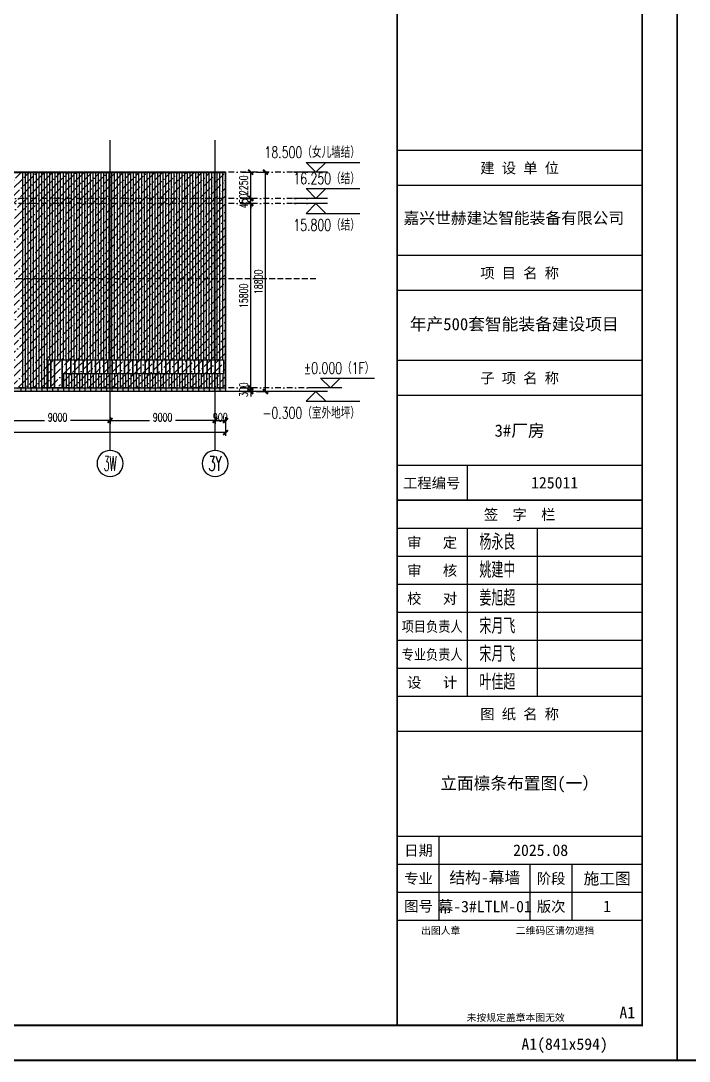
# Model space of a CAD drawing. Extents: x -2072575 to 87763, y -155913 to 742026.
# Drawn here: x -220864 to -163580, y 445513 to 534688 of the extents above; entities that cross this region are included whole.
import ezdxf
from ezdxf.enums import TextEntityAlignment as Align

# ---------------------------------------------------------------- set-up
doc = ezdxf.new("R2010")
doc.units = 0
doc.header["$LTSCALE"] = 1000
for name, pattern in [('__DASH', [0.35, 0.25, -0.1]), ('CENTER', [2, 1.25, -0.25, 0.25, -0.25]), ('DASHDOT', [1, 0.5, -0.25, 0, -0.25]), ('DOT', [0.25, 0, -0.25])]:
    doc.linetypes.add(name, pattern=pattern)
doc.layers.get('Defpoints').update_dxf_attribs({"color": 210})
for name, color, linetype in [('!ZN1-填充-8', 8, 'Continuous'), ('0-cxFrame', 155, 'Continuous'), ('12圆钢直拉条', 22, 'Continuous'), ('3符号', 3, 'Continuous'), ('3铝板幕墙', 3, 'Continuous'), ('4玻璃幕墙', 4, 'Continuous'), ('A-LIN-V', 9, 'Continuous'), ('A-云线', 50, 'Continuous'), ('AS-WALL', 40, 'Continuous'), ('DIM', 173, 'Continuous'), ('DOT', 8, 'DOT'), ('DOTE', 1, 'CENTER'), ('qianming', 155, 'Continuous'), ('压型钢板', 23, 'Continuous')]:
    doc.layers.add(name, color=color, linetype=linetype)
doc.layers.add('0-cxText', color=131, linetype='Continuous', lineweight=25)
doc.layers.add('A-加建区域', color=47, linetype='Continuous', plot=False)
doc.styles.add('_TCH_AXIS', font='COMPLEX', dxfattribs={"bigfont": 'GBCBIG'})
doc.styles.add('BZHZ', font='bzxw', dxfattribs={"width": 0.8, "bigfont": 'bzhz'})
doc.styles.add('cx_biaoti', font='')
doc.styles.add('cx_tuming', font='simhei.ttf')
doc.styles.add('cx_tuqian1', font='')
doc.styles.add('DHTEXT-1', font='romans.shx', dxfattribs={"width": 0.7, "bigfont": 'chinese.shx'})
doc.styles.add('卓越符号', font='ROMANS.shx', dxfattribs={"width": 0.7, "bigfont": 'CHINESE.shx'})
doc.styles.add('黑体', font='simhei.ttf', dxfattribs={"height": 12})
doc.styles.get('cx_biaoti').set_extended_font_data('SimSun')
doc.styles.get('cx_tuqian1').set_extended_font_data('SimSun')
doc.dimstyles.new('ZN280', dxfattribs={"dimscale": 280, "dimtxt": 2.5, "dimasz": 1.5, "dimexe": 1, "dimexo": 2, "dimgap": 0.9, "dimtad": 1, "dimdec": 0, "dimdsep": 46, "dimtxsty": 'DHTEXT-1', "dimblk": 'ARCHTICK', "dimcen": 2.5, "dimclrd": 173, "dimclre": 173, "dimclrt": 7, "dimazin": 2, "dimtfac": 1, "dimtdec": 0, "dimtix": 1, "dimtmove": 2, "dimatfit": 3, "dimfxl": 0, "dimarcsym": 0})

# ---------------------------------------------------------------- blocks, each defined once
blk = doc.blocks.new('zjcx_lan_qianzi(Dragon)')
for p, q in [((-7000, 4800), (0, 4800)), ((-5000, 4800), (-5000, 0)), ((-3000, 4800), (-3000, 0)), ((-7000, 4000), (0, 4000)), ((-7000, 3200), (0, 3200)), ((-7000, 2400), (0, 2400)), ((-7000, 1600), (0, 1600)), ((-7000, 800), (0, 800))]:
    blk.add_line(p, q)
at = {"const_width": 30}
blk.add_lwpolyline([(-7000, 5600), (0, 5600)], dxfattribs=at)
blk.add_lwpolyline([(-7000, 5600), (0, 5600), (0, 0), (-7000, 0)], close=True, dxfattribs=at)
at = {"style": 'cx_biaoti'}
for s, p in [('签  字  栏', (-3500, 5200)), ('审   定', (-6000, 4400)), ('审   核', (-6000, 3600)), ('校   对', (-6000, 2800)), ('设   计', (-6000, 400))]:
    blk.add_text(s, height=300, dxfattribs=at).set_placement(p, align=Align.MIDDLE)
at = {"style": 'cx_biaoti', "width": 0.85}
for s, p in [('项目负责人', (-6000, 2000)), ('专业负责人', (-6000, 1200))]:
    blk.add_text(s, height=300, dxfattribs=at).set_placement(p, align=Align.MIDDLE)
blk = doc.blocks.new('T-签字(Dragon)')
at = {"layer": '0-cxFrame'}
blk.add_blockref('zjcx_lan_qianzi(Dragon)', (0, 0), dxfattribs=at)
at = {"layer": 'qianming', "style": 'BZHZ', "width": 0.8}
for s, p in [('杨永良', (-4136, 4433)), ('姚建中', (-4136, 3633)), ('姜旭超', (-4136, 2833)), ('宋月飞', (-4136, 2033)), ('宋月飞', (-4136, 1233)), ('叶佳超', (-4136, 433))]:
    blk.add_text(s, height=450, dxfattribs=at).set_placement(p, align=Align.MIDDLE)
blk = doc.blocks.new('zjcx_lan_tuming(Dragon)')
for p, q in [((-7000, 8400), (0, 8400)), ((-5800, 3000), (-5800, 5400)), ((-7000, 4600), (0, 4600)), ((-3200, 3000), (-3200, 4600)), ((-2000, 3000), (-2000, 4600)), ((-7000, 3800), (0, 3800))]:
    blk.add_line(p, q)
at = {"const_width": 30}
for points in [[(-7000, 9400), (0, 9400)], [(-7000, 5400), (0, 5400)], [(-7000, 3000), (0, 3000)], [(-7000, 0), (0, 0)]]:
    blk.add_lwpolyline(points, dxfattribs=at)
blk.add_lwpolyline([(-7000, 9400), (0, 9400), (0, 0), (-7000, 0)], close=True)
at = {"style": 'cx_biaoti'}
for s, p in [('图 纸 名 称', (-3500, 8900)), ('日期', (-6388, 5000)), ('专业', (-6388, 4200)), ('阶段', (-2600, 4200)), ('图号', (-6388, 3400)), ('版次', (-2600, 3400))]:
    blk.add_text(s, height=300, dxfattribs=at).set_placement(p, align=Align.MIDDLE)
for s, p in [('出图人章', (-6316, 2607)), ('二维码区请勿遮挡', (-3609, 2607)), ('未按规定盖章本图无效', (-5013, 120))]:
    blk.add_text(s, height=200, dxfattribs=at).set_placement(p)
blk = doc.blocks.new('T-图签(Dragon)')
blk.add_blockref('zjcx_lan_tuming(Dragon)', (0, 0))
at = {"color": 3, "style": 'cx_biaoti'}
for s, p in [('2025.08', (-2900, 5000)), ('结构-幕墙 ', (-4384, 4227)), ('施工图', (-1000, 4200))]:
    blk.add_text(s, height=330, dxfattribs=at).set_placement(p, align=Align.MIDDLE)
blk = doc.blocks.new('zjcx_lan_xiangmu(Dragon)')
for p, q in [((-7000, 9000), (0, 9000)), ((-7000, 6000), (0, 6000)), ((-7000, 3000), (0, 3000)), ((-5000, 1000), (-5000, 0))]:
    blk.add_line(p, q)
at = {"const_width": 30}
for points in [[(-7000, 10000), (0, 10000)], [(-7000, 7000), (0, 7000)], [(-7000, 7000), (0, 7000)], [(-7000, 4000), (0, 4000)], [(-7000, 4000), (0, 4000)], [(-7000, 1000), (0, 1000)], [(-7000, 0), (0, 0)]]:
    blk.add_lwpolyline(points, dxfattribs=at)
blk.add_lwpolyline([(-7000, 10000), (0, 10000), (0, 0), (-7000, 0)], close=True)
at = {"style": 'cx_biaoti'}
for s, p in [('建 设 单 位', (-3500, 9500)), ('项 目 名 称', (-3500, 6500)), ('子 项 名 称', (-3500, 3500)), ('工程编号', (-6013, 500))]:
    blk.add_text(s, height=300, dxfattribs=at).set_placement(p, align=Align.MIDDLE)
blk = doc.blocks.new('T-项目(Dragon)')
blk.add_blockref('zjcx_lan_xiangmu(Dragon)', (0, 0))
at = {"color": 3, "style": 'cx_tuming'}
for s, height, p in [('嘉兴世赫建达智能装备有限公司', 330, (-6816, 7901)), ('年产500套智能装备建设项目 ', 350, (-6638, 4859))]:
    blk.add_text(s, height=height, dxfattribs=at).set_placement(p)
blk = doc.blocks.new('zjcx_T1(Dragon)')
at = {"layer": '0-cxFrame', "const_width": 50}
blk.add_lwpolyline([(-7000, 0), (0, 0), (0, 57400), (-7000, 57400)], close=True, dxfattribs=at)
at = {"layer": '0-cxFrame'}
for name, p in [('T-项目(Dragon)', (0, 15000)), ('T-签字(Dragon)', (0, 9400)), ('T-图签(Dragon)', (0, 0))]:
    blk.add_blockref(name, p, dxfattribs=at)
blk = doc.blocks.new('TK22.A1 L(Dragon)')
at = {"layer": '0-cxFrame', "color": 7, "const_width": 0.5}
blk.add_lwpolyline([(0, 0), (-841, 0), (-841, 594), (0, 594)], close=True, dxfattribs=at)
at = {"layer": '0-cxFrame', "const_width": 0.5}
for points in [[(-80, 10), (-821, 10), (-821, 584), (-80, 584)], [(-10, 10), (-80, 10), (-80, 584), (-10, 584)]]:
    blk.add_lwpolyline(points, close=True, dxfattribs=at)
at = {"layer": '0-cxFrame', "xscale": 0.01, "yscale": 0.01, "zscale": 0.01}
blk.add_blockref('zjcx_T1(Dragon)', (-10, 10), dxfattribs=at)
at = {"style": '黑体', "flags": 4}
blk.add_attdef('图幅', text='', height=3.3, dxfattribs=at).set_placement((-40, 3), align=Align.RIGHT)
at = {"layer": '0-cxFrame', "style": '黑体'}
blk.add_text('(841x594)', height=3.3, dxfattribs=at).set_placement((-40, 3))
at = {"layer": '0-cxText', "flags": 4}
for tag, height, style, p in [('建设单位', 3.5, 'cx_tuming', (-45, 240)), ('项目名称', 3.5, 'cx_tuming', (-45, 210)), ('子项名称', 3.5, 'cx_tuming', (-45, 180)), ('工程编号', 3.3, 'cx_tuqian1', (-35, 165)), ('图名1', 3.5, 'cx_tuming', (-45, 87)), ('图名2', 3.5, 'cx_tuming', (-45, 79)), ('图名3', 3.5, 'cx_tuming', (-45, 71)), ('出图日期', 3.3, 'cx_tuqian1', (-39, 60)), ('专业', 3.3, 'cx_tuqian1', (-55, 52)), ('图号', 3.3, 'cx_tuqian1', (-55, 44)), ('版次', 3.3, 'cx_tuqian1', (-20, 44))]:
    blk.add_attdef(tag, text='', height=height, dxfattribs=dict(at, style=style)).set_placement(p, align=Align.MIDDLE)
at = {"layer": 'Defpoints', "color": 6, "flags": 4}
for tag, height, style, p in [('tufu', 3.3, '黑体', (-12, 12)), ('dwfname', 4, 'cx_tuqian1', (-80, 3))]:
    blk.add_attdef(tag, text='', height=height, dxfattribs=dict(at, style=style)).set_placement(p, align=Align.RIGHT)
blk = doc.blocks.new('20250905100330')
at = {"layer": '!ZN1-填充-8'}
h = blk.add_hatch(dxfattribs=at)
h.set_pattern_fill('ANSI36', color=252, scale=300, style=0)
h.set_pattern_definition([(45, (388215.23, -503214.68), (252.5697, 926.0889), [1190.625, -238.125, 0, -238.125])])
h.paths.add_polyline_path([(167367, 18450), (152300, 18450), (152300, 8400), (152300, 3000), (152300, 2800), (152300, 0), (167367, 0)])
h.paths.add_polyline_path([(184900, 18450), (167367, 18450), (167367, 0), (184900, 0)])
h.paths.add_polyline_path([(184731, 2400), (184731, 1200), (170920, 1200), (170920, 0), (169681, 0), (169681, 2400)])
h.paths.add_polyline_path([(184731, 2350), (184731, 1250), (170875, 1250), (170875, 2350), (170755, 2350), (170755, 50), (169702, 50), (169702, 2350)], flags=16)
h = blk.add_hatch(dxfattribs=at)
h.set_pattern_fill('DOTS', color=252, scale=75, style=0)
h.set_pattern_definition([(0, (133000, -300), (59.53125, 119.0625), [0, -119.0625])])
h.paths.add_polyline_path([(133000, 0), (184900, 0), (184900, -300), (133000, -300)])
at = {"layer": '3铝板幕墙', "color": 252, "ltscale": 1000}
for p, q in [((167351, 0), (167351, -300)), ((167757, 0), (167757, -300)), ((168220, 0), (168220, -300)), ((168683, 0), (168683, -300)), ((169146, 0), (169146, -300)), ((169608, 0), (169608, -300)), ((170071, 0), (170071, -300)), ((170534, 0), (170534, -300)), ((170997, 0), (170997, -300)), ((171460, 0), (171460, -300)), ((171923, 0), (171923, -300)), ((172386, 0), (172386, -300)), ((172849, 0), (172849, -300)), ((173312, 0), (173312, -300)), ((173775, 0), (173775, -300)), ((174238, 0), (174238, -300)), ((174701, 0), (174701, -300)), ((175164, 0), (175164, -300)), ((175627, 0), (175627, -300)), ((176090, 0), (176090, -300)), ((176552, 0), (176552, -300)), ((177015, 0), (177015, -300)), ((177478, 0), (177478, -300)), ((177941, 0), (177941, -300)), ((178404, 0), (178404, -300)), ((178867, 0), (178867, -300)), ((179330, 0), (179330, -300)), ((179793, 0), (179793, -300)), ((180256, 0), (180256, -300)), ((180719, 0), (180719, -300)), ((181182, 0), (181182, -300)), ((181645, 0), (181645, -300)), ((182108, 0), (182108, -300)), ((182571, 0), (182571, -300)), ((183034, 0), (183034, -300)), ((183497, 0), (183497, -300)), ((183959, 0), (183959, -300)), ((184422, 0), (184422, -300))]:
    blk.add_line(p, q, dxfattribs=at)
blk.add_lwpolyline([(133000, 0), (184900, 0), (184900, -300), (133000, -300)], close=True, dxfattribs=at)
at = {"layer": '4玻璃幕墙', "color": 252, "ltscale": 10}
for p, q in [((169681, 0), (169681, 2400)), ((169702, 0), (169702, 2400)), ((169925, 0), (169925, 2400)), ((169947, 0), (169947, 2400)), ((170250, 0), (170250, 2400)), ((170272, 0), (170272, 2400)), ((170899, 0), (170899, 2400)), ((170920, 0), (170920, 2400)), ((171253, 1200), (171253, 2400)), ((171275, 1200), (171275, 2400)), ((171607, 2400), (171607, 1200)), ((171629, 2400), (171629, 1200)), ((171961, 2400), (171961, 1200)), ((171983, 2400), (171983, 1200)), ((172315, 2400), (172315, 1200)), ((172337, 2400), (172337, 1200)), ((172669, 2400), (172669, 1200)), ((172691, 2400), (172691, 1200)), ((173023, 2400), (173023, 1200)), ((173045, 2400), (173045, 1200)), ((173377, 2400), (173377, 1200)), ((173399, 2400), (173399, 1200)), ((173731, 2400), (173731, 1200)), ((173753, 2400), (173753, 1200)), ((174085, 2400), (174085, 1200)), ((174107, 2400), (174107, 1200)), ((174440, 2400), (174440, 1200)), ((174461, 2400), (174461, 1200)), ((174794, 2400), (174794, 1200)), ((174815, 2400), (174815, 1200)), ((175148, 2400), (175148, 1200)), ((175169, 2400), (175169, 1200)), ((175502, 2400), (175502, 1200)), ((175523, 2400), (175523, 1200)), ((175856, 2400), (175856, 1200)), ((175877, 2400), (175877, 1200)), ((176210, 2400), (176210, 1200)), ((176231, 2400), (176231, 1200)), ((176564, 2400), (176564, 1200)), ((176586, 2400), (176586, 1200)), ((176918, 2400), (176918, 1200)), ((176940, 2400), (176940, 1200)), ((177272, 2400), (177272, 1200)), ((177294, 2400), (177294, 1200)), ((177626, 2400), (177626, 1200)), ((177648, 2400), (177648, 1200)), ((177980, 2400), (177980, 1200)), ((178002, 2400), (178002, 1200)), ((178334, 2400), (178334, 1200)), ((178355, 2400), (178355, 1200)), ((178688, 2400), (178688, 1200)), ((178710, 2400), (178710, 1200)), ((179042, 2400), (179042, 1200)), ((179064, 2400), (179064, 1200)), ((179397, 2400), (179397, 1200)), ((179418, 2400), (179418, 1200)), ((179751, 2400), (179751, 1200)), ((179772, 2400), (179772, 1200)), ((180105, 2400), (180105, 1200)), ((180126, 2400), (180126, 1200)), ((180459, 2400), (180459, 1200)), ((180480, 2400), (180480, 1200)), ((180813, 2400), (180813, 1200)), ((180834, 2400), (180834, 1200)), ((181167, 2400), (181167, 1200)), ((181188, 2400), (181188, 1200)), ((181521, 2400), (181521, 1200)), ((181543, 2400), (181543, 1200)), ((181875, 2400), (181875, 1200)), ((181897, 2400), (181897, 1200)), ((182229, 2400), (182229, 1200)), ((182251, 2400), (182251, 1200)), ((182583, 2400), (182583, 1200)), ((182605, 2400), (182605, 1200)), ((182937, 2400), (182937, 1200)), ((182959, 2400), (182959, 1200)), ((183291, 2400), (183291, 1200)), ((183313, 2400), (183313, 1200)), ((183645, 2400), (183645, 1200)), ((183667, 2400), (183667, 1200)), ((183999, 2400), (183999, 1200)), ((184021, 2400), (184021, 1200)), ((184353, 2400), (184353, 1200)), ((184375, 2400), (184375, 1200)), ((184720, 2400), (184720, 1200)), ((184731, 2400), (184731, 1200))]:
    blk.add_line(p, q, dxfattribs=at)
blk.add_lwpolyline([(169681, 0), (169681, 2400), (184731, 2400), (184731, 1200), (170920, 1200), (170920, 0), (169681, 0)], dxfattribs=at)
at = {"layer": 'A-LIN-V'}
for p, q in [((184900, 18500), (-700, 18500)), ((184900, 18450), (-700, 18450)), ((184900, 18500), (184900, -300))]:
    blk.add_line(p, q, dxfattribs=at)
at = {"layer": '压型钢板', "color": 252, "ltscale": 10}
for p, q in [((167525, 0), (167525, 18500)), ((167757, 0), (167757, 18500)), ((167988, 0), (167988, 18500)), ((168220, 0), (168220, 18500)), ((168451, 0), (168451, 18500)), ((168683, 0), (168683, 18500)), ((168914, 0), (168914, 18500)), ((169146, 0), (169146, 18500)), ((169377, 0), (169377, 18500)), ((169608, 0), (169608, 18500)), ((169840, 2400), (169840, 18500)), ((170071, 2400), (170071, 18500)), ((170303, 2400), (170303, 18500)), ((170534, 2400), (170534, 18500)), ((170766, 2400), (170766, 18500)), ((170997, 2400), (170997, 18500)), ((171229, 2400), (171229, 18500)), ((171460, 2400), (171460, 18500)), ((171692, 2400), (171692, 18500)), ((171923, 2400), (171923, 18500)), ((172155, 2400), (172155, 18500)), ((172386, 2400), (172386, 18500)), ((172618, 2400), (172618, 18500)), ((172849, 2400), (172849, 18500)), ((173080, 2400), (173080, 18500)), ((173312, 2400), (173312, 18500)), ((173543, 2400), (173543, 18500)), ((173775, 2400), (173775, 18500)), ((174006, 2400), (174006, 18500)), ((174238, 2400), (174238, 18500)), ((174469, 2400), (174469, 18500)), ((174701, 2400), (174701, 18500)), ((174932, 2400), (174932, 18500)), ((175164, 2400), (175164, 18500)), ((175395, 2400), (175395, 18500)), ((175627, 2400), (175627, 18500)), ((175858, 2400), (175858, 18500)), ((176090, 2400), (176090, 18500)), ((176321, 2400), (176321, 18500)), ((176552, 2400), (176552, 18500)), ((176784, 2400), (176784, 18500)), ((177015, 2400), (177015, 18500)), ((177247, 2400), (177247, 18500)), ((177478, 2400), (177478, 18500)), ((177710, 2400), (177710, 18500)), ((177941, 2400), (177941, 18500)), ((178173, 2400), (178173, 18500)), ((178404, 2400), (178404, 18500)), ((178636, 2400), (178636, 18500)), ((178867, 2400), (178867, 18500)), ((179099, 2400), (179099, 18500)), ((179330, 2400), (179330, 18500)), ((179562, 2400), (179562, 18500)), ((179793, 2400), (179793, 18500)), ((180025, 2400), (180025, 18500)), ((180256, 2400), (180256, 18500)), ((180487, 2400), (180487, 18500)), ((180719, 2400), (180719, 18500)), ((180950, 2400), (180950, 18500)), ((181182, 2400), (181182, 18500)), ((181413, 2400), (181413, 18500)), ((181645, 2400), (181645, 18500)), ((181876, 2400), (181876, 18500)), ((182108, 2400), (182108, 18500)), ((182339, 2400), (182339, 18500)), ((182571, 2400), (182571, 18500)), ((182802, 2400), (182802, 18500)), ((183034, 2400), (183034, 18500)), ((183265, 2400), (183265, 18500)), ((183497, 2400), (183497, 18500)), ((183728, 2400), (183728, 18500)), ((183959, 2400), (183959, 18500)), ((184191, 2400), (184191, 18500)), ((184422, 2400), (184422, 18500)), ((184654, 2400), (184654, 18500)), ((184885, 0), (184885, 18500)), ((170997, 1200), (170997, 0)), ((171229, 1200), (171229, 0)), ((171460, 1200), (171460, 0)), ((171692, 1200), (171692, 0)), ((171923, 1200), (171923, 0)), ((172155, 1200), (172155, 0)), ((172386, 1200), (172386, 0)), ((172618, 1200), (172618, 0)), ((172849, 1200), (172849, 0)), ((173080, 1200), (173080, 0)), ((173312, 1200), (173312, 0)), ((173543, 1200), (173543, 0)), ((173775, 1200), (173775, 0)), ((174006, 1200), (174006, 0)), ((174238, 1200), (174238, 0)), ((174469, 1200), (174469, 0)), ((174701, 1200), (174701, 0)), ((174932, 1200), (174932, 0)), ((175164, 1200), (175164, 0)), ((175395, 1200), (175395, 0)), ((175627, 1200), (175627, 0)), ((175858, 1200), (175858, 0)), ((176090, 1200), (176090, 0)), ((176321, 1200), (176321, 0)), ((176552, 1200), (176552, 0)), ((176784, 1200), (176784, 0)), ((177015, 1200), (177015, 0)), ((177247, 1200), (177247, 0)), ((177478, 1200), (177478, 0)), ((177710, 1200), (177710, 0)), ((177941, 1200), (177941, 0)), ((178173, 1200), (178173, 0)), ((178404, 1200), (178404, 0)), ((178636, 1200), (178636, 0)), ((178867, 1200), (178867, 0)), ((179099, 1200), (179099, 0)), ((179330, 1200), (179330, 0)), ((179562, 1200), (179562, 0)), ((179793, 1200), (179793, 0)), ((180025, 1200), (180025, 0)), ((180256, 1200), (180256, 0)), ((180487, 1200), (180487, 0)), ((180719, 1200), (180719, 0)), ((180950, 1200), (180950, 0)), ((181182, 1200), (181182, 0)), ((181413, 1200), (181413, 0)), ((181645, 1200), (181645, 0)), ((181876, 1200), (181876, 0)), ((182108, 1200), (182108, 0)), ((182339, 1200), (182339, 0)), ((182571, 1200), (182571, 0)), ((182802, 1200), (182802, 0)), ((183034, 1200), (183034, 0)), ((183265, 1200), (183265, 0)), ((183497, 1200), (183497, 0)), ((183728, 1200), (183728, 0)), ((183959, 1200), (183959, 0)), ((184191, 1200), (184191, 0)), ((184422, 1200), (184422, 0)), ((184654, 1200), (184654, 0))]:
    blk.add_line(p, q, dxfattribs=at)
blk = doc.blocks.new('_ArchTick')
at = {"color": 0, "linetype": 'ByBlock', "const_width": 0.4}
blk.add_lwpolyline([(-0.5, -0.5), (0.5, 0.5)], dxfattribs=at)
blk = doc.blocks.new('*D2477')
at = {"layer": 'Defpoints', "color": 0, "ltscale": 2800, "transparency": 16777216}
for p in [(186985, 18500), (188319, 18500), (186985, -300)]:
    blk.add_point(p, dxfattribs=at)
at = {"layer": 'DIM', "color": 173, "linetype": 'ByBlock', "lineweight": -2, "ltscale": 2800, "transparency": 16777216}
for p, q in [((187545, 18500), (188599, 18500)), ((188319, -300), (188319, 18500)), ((187545, -300), (188599, -300))]:
    blk.add_line(p, q, dxfattribs=at)
at = {"layer": 'DIM', "color": 173, "lineweight": -2, "ltscale": 2800, "transparency": 16777216, "xscale": 420, "yscale": 420, "zscale": 420}
for p, rotation in [((188319, 18500), 90), ((188319, -300), 270)]:
    blk.add_blockref('_ArchTick', p, dxfattribs=dict(at, rotation=rotation))
at = {"layer": 'DIM', "color": 7, "ltscale": 2800, "transparency": 16777216, "insert": (187717, 9100), "char_height": 700, "attachment_point": 5, "rotation": 90, "style": 'DHTEXT-1'}
blk.add_mtext('18800', dxfattribs=at)
blk = doc.blocks.new('*D2469')
at = {"layer": 'Defpoints', "color": 0, "ltscale": 2800, "transparency": 16777216}
for p in [(185720, 0), (185720, -300), (187054, 0)]:
    blk.add_point(p, dxfattribs=at)
at = {"layer": 'DIM', "color": 173, "linetype": 'ByBlock', "lineweight": -2, "ltscale": 2800, "transparency": 16777216}
for p, q in [((187054, 0), (187054, 420)), ((186280, 0), (187334, 0)), ((186280, -300), (187334, -300)), ((187054, -300), (187054, 0)), ((187054, -300), (187054, -720))]:
    blk.add_line(p, q, dxfattribs=at)
at = {"layer": 'DIM', "color": 173, "lineweight": -2, "ltscale": 2800, "transparency": 16777216, "xscale": 420, "yscale": 420, "zscale": 420}
for p, rotation in [((187054, 0), 270), ((187054, -300), 90)]:
    blk.add_blockref('_ArchTick', p, dxfattribs=dict(at, rotation=rotation))
at = {"layer": 'DIM', "color": 7, "ltscale": 2800, "transparency": 16777216, "insert": (186452, -150), "char_height": 700, "attachment_point": 5, "rotation": 90, "style": 'DHTEXT-1'}
blk.add_mtext('300', dxfattribs=at)
blk = doc.blocks.new('*D2470')
at = {"layer": 'Defpoints', "color": 0, "ltscale": 2800, "transparency": 16777216}
for p in [(185720, 15800), (187054, 15800), (185720, 0)]:
    blk.add_point(p, dxfattribs=at)
at = {"layer": 'DIM', "color": 173, "linetype": 'ByBlock', "lineweight": -2, "ltscale": 2800, "transparency": 16777216}
for p, q in [((186280, 15800), (187334, 15800)), ((187054, 0), (187054, 15800)), ((186280, 0), (187334, 0))]:
    blk.add_line(p, q, dxfattribs=at)
at = {"layer": 'DIM', "color": 173, "lineweight": -2, "ltscale": 2800, "transparency": 16777216, "xscale": 420, "yscale": 420, "zscale": 420}
for p, rotation in [((187054, 15800), 90), ((187054, 0), 270)]:
    blk.add_blockref('_ArchTick', p, dxfattribs=dict(at, rotation=rotation))
at = {"layer": 'DIM', "color": 7, "ltscale": 2800, "transparency": 16777216, "insert": (186452, 7900), "char_height": 700, "attachment_point": 5, "rotation": 90, "style": 'DHTEXT-1'}
blk.add_mtext('15800', dxfattribs=at)
blk = doc.blocks.new('*D2471')
at = {"layer": 'Defpoints', "color": 0, "ltscale": 2800, "transparency": 16777216}
for p in [(185720, 16250), (187054, 16250), (185720, 15800)]:
    blk.add_point(p, dxfattribs=at)
at = {"layer": 'DIM', "color": 173, "linetype": 'ByBlock', "lineweight": -2, "ltscale": 2800, "transparency": 16777216}
for p, q in [((186280, 16250), (187334, 16250)), ((187054, 16250), (187054, 16670)), ((187054, 15800), (187054, 16250)), ((186280, 15800), (187334, 15800)), ((187054, 15800), (187054, 15380))]:
    blk.add_line(p, q, dxfattribs=at)
at = {"layer": 'DIM', "color": 173, "lineweight": -2, "ltscale": 2800, "transparency": 16777216, "xscale": 420, "yscale": 420, "zscale": 420}
for p, rotation in [((187054, 16250), 270), ((187054, 15800), 90)]:
    blk.add_blockref('_ArchTick', p, dxfattribs=dict(at, rotation=rotation))
at = {"layer": 'DIM', "color": 7, "ltscale": 2800, "transparency": 16777216, "insert": (186452, 16025), "char_height": 700, "attachment_point": 5, "rotation": 90, "style": 'DHTEXT-1'}
blk.add_mtext('450', dxfattribs=at)
blk = doc.blocks.new('*D2472')
at = {"layer": 'Defpoints', "color": 0, "ltscale": 2800, "transparency": 16777216}
for p in [(185720, 18500), (187054, 18500), (185720, 16250)]:
    blk.add_point(p, dxfattribs=at)
at = {"layer": 'DIM', "color": 173, "linetype": 'ByBlock', "lineweight": -2, "ltscale": 2800, "transparency": 16777216}
for p, q in [((186280, 18500), (187334, 18500)), ((187054, 16250), (187054, 18500)), ((186280, 16250), (187334, 16250))]:
    blk.add_line(p, q, dxfattribs=at)
at = {"layer": 'DIM', "color": 173, "lineweight": -2, "ltscale": 2800, "transparency": 16777216, "xscale": 420, "yscale": 420, "zscale": 420}
for p, rotation in [((187054, 18500), 90), ((187054, 16250), 270)]:
    blk.add_blockref('_ArchTick', p, dxfattribs=dict(at, rotation=rotation))
at = {"layer": 'DIM', "color": 7, "ltscale": 2800, "transparency": 16777216, "insert": (186452, 17375), "char_height": 700, "attachment_point": 5, "rotation": 90, "style": 'DHTEXT-1'}
blk.add_mtext('2250', dxfattribs=at)
blk = doc.blocks.new('*D2494')
at = {"layer": 'Defpoints', "color": 0, "ltscale": 2800, "transparency": 16777216}
for p in [(-800, -1926), (184900, -1926), (184900, -3824)]:
    blk.add_point(p, dxfattribs=at)
at = {"layer": 'DIM', "color": 173, "linetype": 'ByBlock', "lineweight": -2, "ltscale": 2800, "transparency": 16777216}
for p, q in [((-800, -2486), (-800, -4104)), ((184900, -2486), (184900, -4104)), ((-800, -3824), (90503, -3824)), ((184900, -3824), (93597, -3824))]:
    blk.add_line(p, q, dxfattribs=at)
at = {"layer": 'DIM', "color": 173, "lineweight": -2, "ltscale": 2800, "transparency": 16777216, "xscale": 420, "yscale": 420, "zscale": 420, "rotation": 180}
blk.add_blockref('_ArchTick', (-800, -3824), dxfattribs=at)
at = {"layer": 'DIM', "color": 173, "lineweight": -2, "ltscale": 2800, "transparency": 16777216, "xscale": 420, "yscale": 420, "zscale": 420}
blk.add_blockref('_ArchTick', (184900, -3824), dxfattribs=at)
at = {"layer": 'DIM', "color": 7, "ltscale": 2800, "transparency": 16777216, "insert": (92050, -3549), "char_height": 700, "attachment_point": 5, "style": 'DHTEXT-1'}
blk.add_mtext('185700', dxfattribs=at)
blk = doc.blocks.new('*D2495')
at = {"layer": 'Defpoints', "color": 0, "ltscale": 2800, "transparency": 16777216}
for p in [(184000, -1926), (184900, -1926), (184900, -2784)]:
    blk.add_point(p, dxfattribs=at)
at = {"layer": 'DIM', "color": 173, "linetype": 'ByBlock', "lineweight": -2, "ltscale": 2800, "transparency": 16777216}
for p, q in [((184000, -2486), (184000, -3064)), ((184900, -2486), (184900, -3064)), ((184000, -2784), (184900, -2784))]:
    blk.add_line(p, q, dxfattribs=at)
at = {"layer": 'DIM', "color": 173, "lineweight": -2, "ltscale": 2800, "transparency": 16777216, "xscale": 420, "yscale": 420, "zscale": 420, "rotation": 180}
blk.add_blockref('_ArchTick', (184000, -2784), dxfattribs=at)
at = {"layer": 'DIM', "color": 173, "lineweight": -2, "ltscale": 2800, "transparency": 16777216, "xscale": 420, "yscale": 420, "zscale": 420}
blk.add_blockref('_ArchTick', (184900, -2784), dxfattribs=at)
at = {"layer": 'DIM', "color": 7, "ltscale": 2800, "transparency": 16777216, "insert": (184450, -2509), "char_height": 700, "attachment_point": 5, "style": 'DHTEXT-1'}
blk.add_mtext('900', dxfattribs=at)
blk = doc.blocks.new('*D2496')
at = {"layer": 'Defpoints', "color": 0, "ltscale": 2800, "transparency": 16777216}
for p in [(175000, -1926), (184000, -1926), (184000, -2784)]:
    blk.add_point(p, dxfattribs=at)
at = {"layer": 'DIM', "color": 173, "linetype": 'ByBlock', "lineweight": -2, "ltscale": 2800, "transparency": 16777216}
for p, q in [((175000, -2486), (175000, -3064)), ((184000, -2486), (184000, -3064)), ((175000, -2784), (178385, -2784)), ((184000, -2784), (180615, -2784))]:
    blk.add_line(p, q, dxfattribs=at)
at = {"layer": 'DIM', "color": 173, "lineweight": -2, "ltscale": 2800, "transparency": 16777216, "xscale": 420, "yscale": 420, "zscale": 420, "rotation": 180}
blk.add_blockref('_ArchTick', (175000, -2784), dxfattribs=at)
at = {"layer": 'DIM', "color": 173, "lineweight": -2, "ltscale": 2800, "transparency": 16777216, "xscale": 420, "yscale": 420, "zscale": 420}
blk.add_blockref('_ArchTick', (184000, -2784), dxfattribs=at)
at = {"layer": 'DIM', "color": 7, "ltscale": 2800, "transparency": 16777216, "insert": (179500, -2509), "char_height": 700, "attachment_point": 5, "style": 'DHTEXT-1'}
blk.add_mtext('9000', dxfattribs=at)
blk = doc.blocks.new('*D2497')
at = {"layer": 'Defpoints', "color": 0, "ltscale": 2800, "transparency": 16777216}
for p in [(166000, -1926), (175000, -1926), (175000, -2784)]:
    blk.add_point(p, dxfattribs=at)
at = {"layer": 'DIM', "color": 173, "linetype": 'ByBlock', "lineweight": -2, "ltscale": 2800, "transparency": 16777216}
for p, q in [((166000, -2486), (166000, -3064)), ((175000, -2486), (175000, -3064)), ((166000, -2784), (169385, -2784)), ((175000, -2784), (171615, -2784))]:
    blk.add_line(p, q, dxfattribs=at)
at = {"layer": 'DIM', "color": 173, "lineweight": -2, "ltscale": 2800, "transparency": 16777216, "xscale": 420, "yscale": 420, "zscale": 420, "rotation": 180}
blk.add_blockref('_ArchTick', (166000, -2784), dxfattribs=at)
at = {"layer": 'DIM', "color": 173, "lineweight": -2, "ltscale": 2800, "transparency": 16777216, "xscale": 420, "yscale": 420, "zscale": 420}
blk.add_blockref('_ArchTick', (175000, -2784), dxfattribs=at)
at = {"layer": 'DIM', "color": 7, "ltscale": 2800, "transparency": 16777216, "insert": (170500, -2509), "char_height": 700, "attachment_point": 5, "style": 'DHTEXT-1'}
blk.add_mtext('9000', dxfattribs=at)
blk = doc.blocks.new('卓越-轴号')
blk.add_circle((0, 0), 4)
at = {"color": 0, "style": '_TCH_AXIS', "width": 1.041667, "flags": 8}
blk.add_attdef('A', text='', height=4.48, dxfattribs=at).set_placement((-2, -2.24), (2, -2.24), align=Align.FIT)
blk = doc.blocks.new('*U226')
at = {"ltscale": 10}
blk.add_line((3.48, 0), (-6.85, 0), dxfattribs=at)
blk.add_lwpolyline([(3, 3), (0, 0), (-3, 3), (13.45, 3)])
at = {"color": 0, "style": '卓越符号', "width": 0.7, "flags": 8}
blk.add_attdef('±0.000', text='', height=3.5, dxfattribs=at).set_placement((13.45, 4.35), align=Align.RIGHT)
blk = doc.blocks.new('*U227')
at = {"ltscale": 10}
blk.add_line((3.48, 0), (-6.85, 0), dxfattribs=at)
blk.add_lwpolyline([(3, -3), (0, 0), (-3, -3), (13.45, -3)])
at = {"color": 0, "style": '卓越符号', "width": 0.7, "flags": 8}
blk.add_attdef('±0.000', text='', height=3.5, dxfattribs=at).set_placement((13.45, -7.85), align=Align.RIGHT)
blk = doc.blocks.new('20250821140405')
at = {"layer": 'DOT', "linetype": 'DASHDOT'}
for p, q in [((192648.2, 18500), (-7043.9, 18500)), ((192648.2, 16250), (-7043.9, 16250)), ((192648.2, 15800), (-7043.9, 15800)), ((192648.2, 0), (-7043.9, 0))]:
    blk.add_line(p, q, dxfattribs=at)
at = {"layer": 'DOTE', "ltscale": 280}
for p, q in [((175000, -5350), (175000, 21247.6)), ((184000, -5350), (184000, 21247.6))]:
    blk.add_line(p, q, dxfattribs=at)
at = {"layer": '3符号', "color": 7}
ref = blk.add_blockref('*U226', (192648.2, 18500), dxfattribs=dict(at, xscale=280, yscale=280, zscale=280))
ref.add_attrib('±0.000', '18.500（女儿墙结）', dxfattribs={"layer": '0', "color": 0, "height": 980, "style": '卓越符号', "width": 0.7}).set_placement((196414.2, 19718), align=Align.RIGHT)
ref = blk.add_blockref('*U226', (192648.2, 16250), dxfattribs=dict(at, xscale=280, yscale=280, zscale=280))
ref.add_attrib('±0.000', '16.250（结）', dxfattribs={"layer": '0', "color": 0, "height": 980, "style": '卓越符号', "width": 0.7}).set_placement((196414.2, 17468), align=Align.RIGHT)
ref = blk.add_blockref('*U227', (192648.2, 15800), dxfattribs=dict(at, xscale=280, yscale=280, zscale=280))
ref.add_attrib('±0.000', '15.800（结）', dxfattribs={"layer": '0', "color": 0, "height": 980, "style": '卓越符号', "width": 0.7}).set_placement((196414.2, 13478.2), align=Align.RIGHT)
ref = blk.add_blockref('*U226', (193884.3, 0), dxfattribs=dict(at, xscale=280, yscale=280, zscale=280))
ref.add_attrib('±0.000', '±0.000（1F）', dxfattribs={"layer": '0', "color": 0, "height": 980, "style": '卓越符号', "width": 0.7}).set_placement((197650.3, 1218), align=Align.RIGHT)
ref = blk.add_blockref('*U227', (192648.2, -300), dxfattribs=dict(at, xscale=280, yscale=280, zscale=280))
ref.add_attrib('±0.000', '-0.300（室外地坪）', dxfattribs={"layer": '0', "color": 0, "height": 980, "style": '卓越符号', "width": 0.7}).set_placement((196414.2, -2621.8), align=Align.RIGHT)
ref = blk.add_blockref('卓越-轴号', (175006.3, -6470), dxfattribs=dict(at, xscale=-280, yscale=280, zscale=280))
ref.add_attrib('A', '3W', dxfattribs={"layer": '0', "color": 0, "height": 1254.4, "style": '_TCH_AXIS', "width": 0.457317}).set_placement((174446.3, -7097.2), (175566.3, -7097.2), align=Align.FIT)
ref = blk.add_blockref('卓越-轴号', (184006.3, -6470), dxfattribs=dict(at, xscale=-280, yscale=280, zscale=280))
ref.add_attrib('A', '3Y', dxfattribs={"layer": '0', "color": 0, "height": 1254.4, "style": '_TCH_AXIS', "width": 0.493421}).set_placement((183446.3, -7097.2), (184566.3, -7097.2), align=Align.FIT)
at = {"layer": 'DIM', "ltscale": 2800}
for p1, p2, picture, middle in [((185720.3, 16250), (185720.3, 18500), '*D2472', (186451.7, 17375)), ((186985.3, -300), (186985.3, 18500), '*D2477', (187716.7, 9100)), ((185720.3, 15800), (185720.3, 16250), '*D2471', (186451.7, 16025)), ((185720.3, 0), (185720.3, 15800), '*D2470', (186451.7, 7900)), ((185720.3, -300), (185720.3, 0), '*D2469', (186451.7, -150))]:
    dim = blk.add_aligned_dim(p1=p1, p2=p2, distance=-1333.3, dimstyle='ZN280', dxfattribs=at)
    dim.commit()
    dim.dimension.update_dxf_attribs({"geometry": picture, "text_midpoint": middle})
for base, p1, p2, picture, middle in [((184900, -3824.1), (-800, -1926.1), (184900, -1926.1), '*D2494', (92050, -3549.1)), ((175000, -2784.1), (166000, -1926.1), (175000, -1926.1), '*D2497', (170500, -2509.1)), ((184000, -2784.1), (175000, -1926.1), (184000, -1926.1), '*D2496', (179500, -2509.1)), ((184900, -2784.1), (184000, -1926.1), (184900, -1926.1), '*D2495', (184450, -2509.1))]:
    dim = blk.add_linear_dim(base=base, p1=p1, p2=p2, angle=0, dimstyle='ZN280', dxfattribs=at)
    dim.commit()
    dim.dimension.update_dxf_attribs({"geometry": picture, "text_midpoint": middle, "dimtype": 129})

msp = doc.modelspace()

# ---------------------------------------------------------------- linework, layer by layer
at = {"layer": 'A-加建区域', "linetype": '__DASH', "ltscale": 2}
msp.add_line((-195567, 512564.7), (-395259.1, 512564.7), dxfattribs=at)
at = {"layer": 'AS-WALL'}
msp.add_line((-195567, 502914.7), (-395259.1, 502914.7), dxfattribs=at)

# ---------------------------------------------------------------- block references
at = {"layer": '0-cxFrame'}
ref = msp.add_blockref('TK22.A1 L(Dragon)', (-164611.5, 445588), dxfattribs=dict(at, xscale=300, yscale=300, zscale=300))
ref.add_attrib('子项名称', '3#厂房', dxfattribs={"layer": '0-cxText', "height": 1050, "style": 'cx_tuming'}).set_placement((-178111.5, 499588), align=Align.MIDDLE)
ref.add_attrib('图名2', '立面檩条布置图(一）', dxfattribs={"layer": '0-cxText', "height": 1050, "style": 'cx_tuming'}).set_placement((-178111.5, 469288), align=Align.MIDDLE)
ref.add_attrib('工程编号', '125011', dxfattribs={"layer": '0-cxText', "height": 990, "style": 'cx_tuqian1'}).set_placement((-175111.5, 495088), align=Align.MIDDLE)
ref.add_attrib('图号', '幕-3#LTLM-01', dxfattribs={"layer": '0-cxText', "height": 990, "style": 'cx_tuqian1'}).set_placement((-181111.5, 458788), align=Align.MIDDLE)
ref.add_attrib('版次', '1', dxfattribs={"layer": '0-cxText', "height": 990, "style": 'cx_tuqian1'}).set_placement((-170611.5, 458788), align=Align.MIDDLE)
ref.add_attrib('图幅', 'A1', dxfattribs={"layer": '0', "height": 990, "style": '黑体'}).set_placement((-176611.5, 446488), align=Align.RIGHT)
ref.add_attrib('tufu', 'A1', dxfattribs={"layer": 'Defpoints', "color": 6, "height": 990, "style": '黑体'}).set_placement((-168211.5, 449188), align=Align.RIGHT)
at = {"layer": '0-cxFrame', "xscale": 300, "yscale": 300, "zscale": 300}
msp.add_blockref('TK22.A1 L(Dragon)', (87688.5, 445588), dxfattribs=at)

# ---------------------------------------------------------------- next in the draw order: block references
at = {"layer": '12圆钢直拉条', "ltscale": 1000}
msp.add_blockref('20250905100330', (-388215.2, 503214.7), dxfattribs=at)

# ---------------------------------------------------------------- next in the draw order: block references
at = {"layer": 'A-云线', "ltscale": 10}
msp.add_blockref('20250821140405', (-388215.2, 503214.7), dxfattribs=at)

doc.saveas('drawing.dxf')
